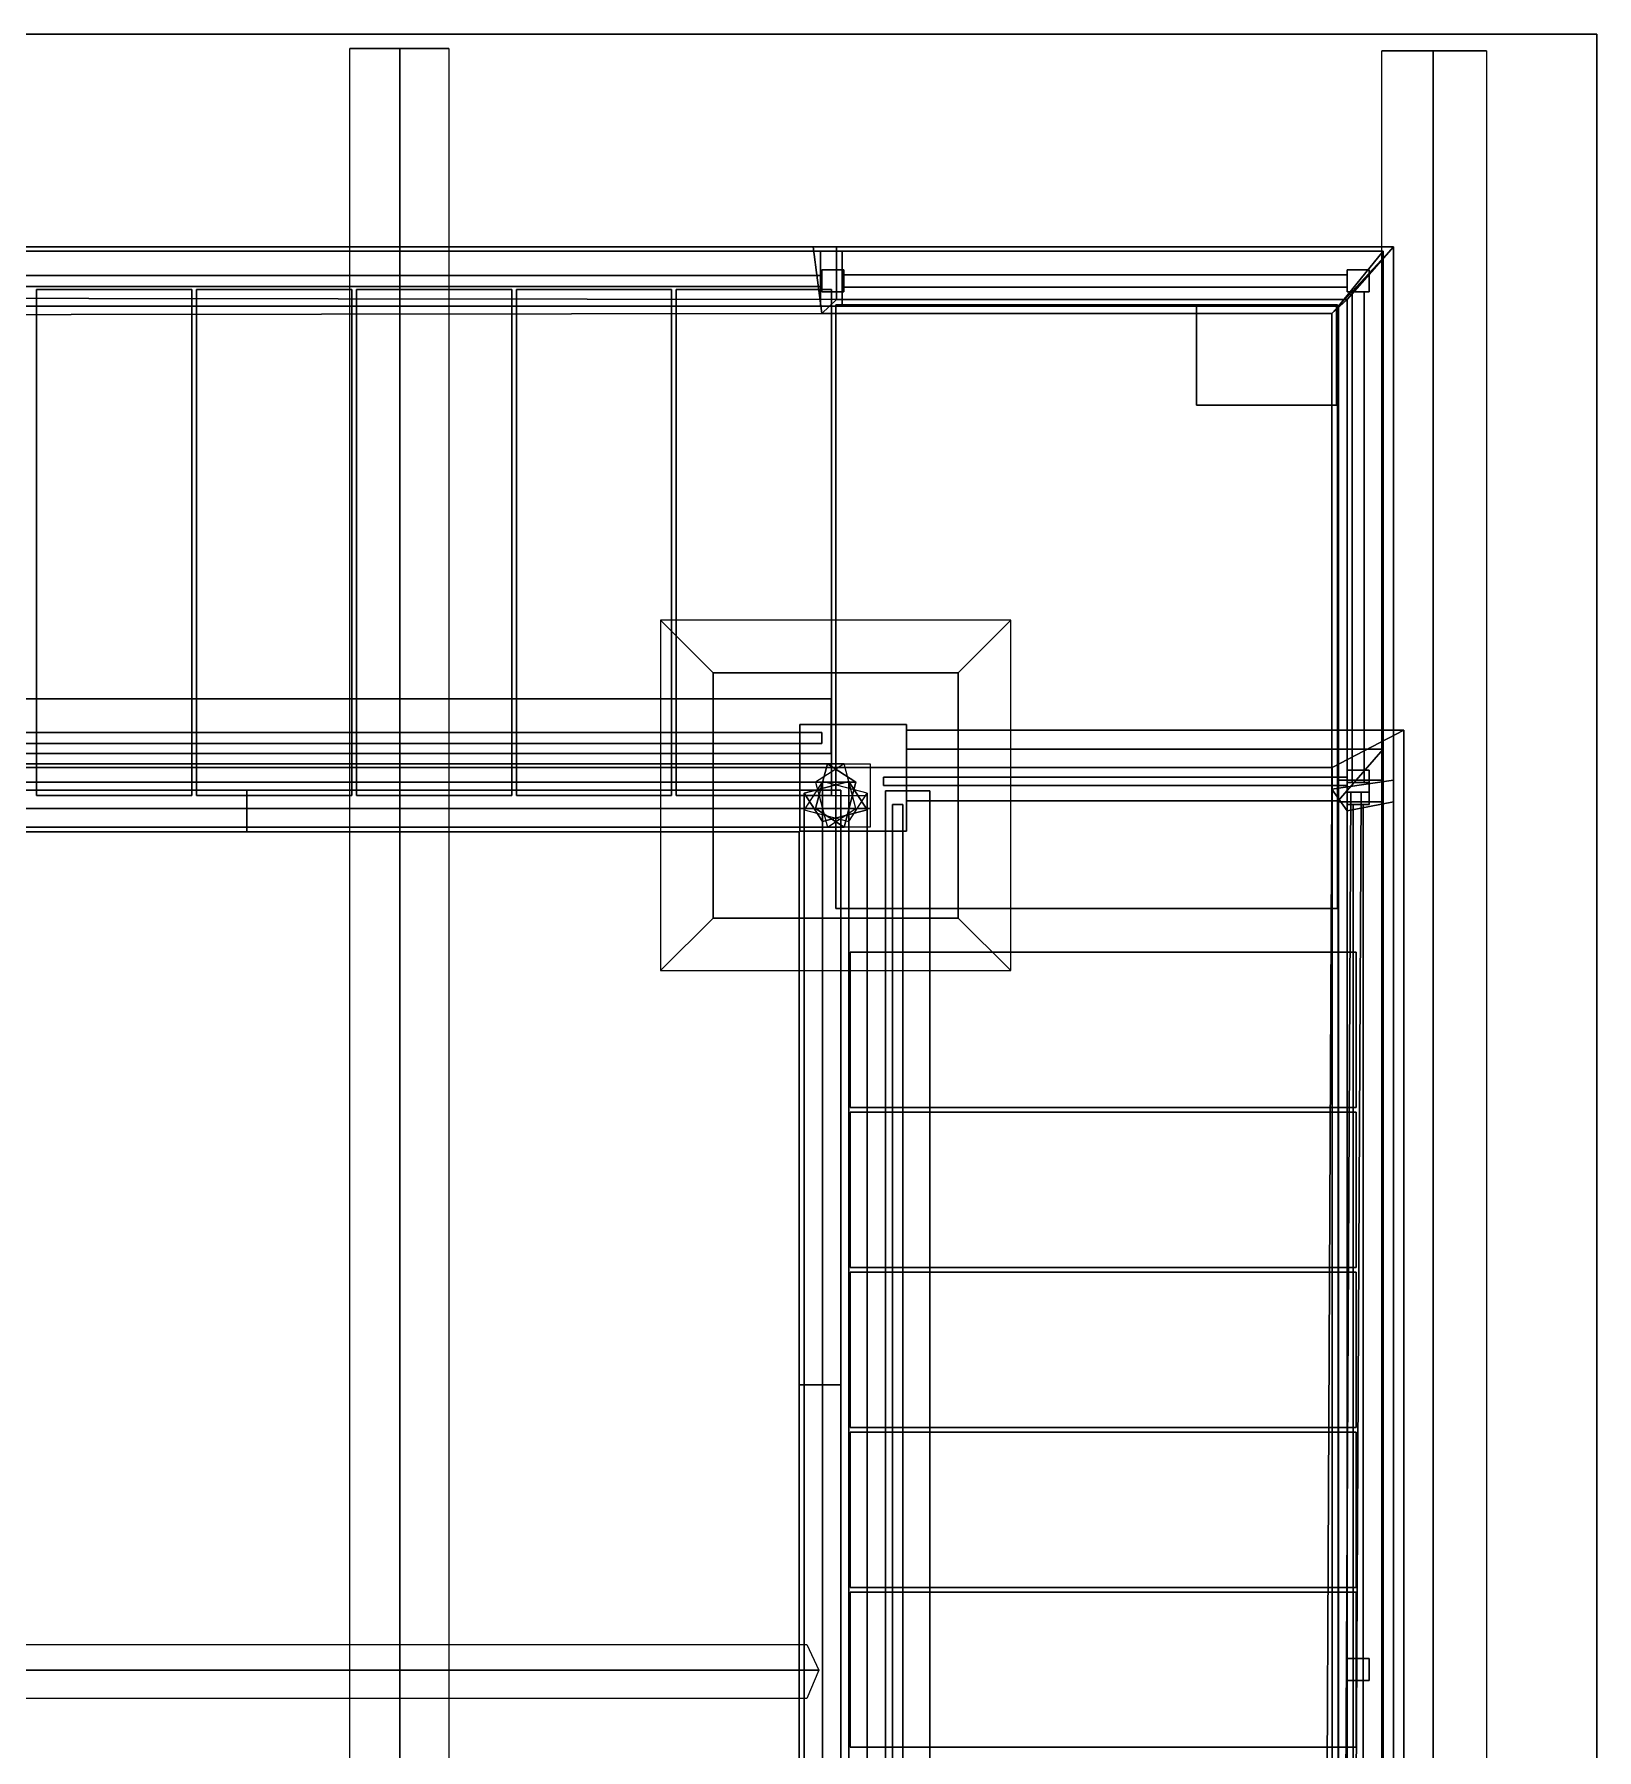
# Model space of a CAD drawing. Extents: x -2.11 to 2.11, y -2.11 to 2.11.
# Drawn here: x 0.096 to 2.111, y -0.101 to 2.111 of the extents above; entities that cross this region are included whole.
import ezdxf

# ---------------------------------------------------------------- set-up
doc = ezdxf.new("R2010")
doc.units = 0

msp = doc.modelspace()

# ---------------------------------------------------------------- linework, layer by layer
for points in [[(-2.1109, 2.1109, 8.2671), (2.1109, 2.1109, 8.2671), (2.1109, -2.111, 8.2671), (-2.1109, -2.111, 8.2671)], [(-2.1109, 2.1109, 8.2671), (-2.1109, 2.1109, 8.3197), (2.1109, 2.1109, 8.3197), (2.1109, 2.1109, 8.2671)], [(2.1109, 2.1109, 8.3197), (-2.1109, 2.1109, 8.3197), (-2.1109, -2.111, 8.3197), (2.1109, -2.111, 8.3197)], [(2.1109, 2.1109, 8.2671), (2.1109, 2.1109, 8.3197), (2.1109, -2.111, 8.3197), (2.1109, -2.111, 8.2671)], [(0.5674, 2.0926, 8.2219), (0.5027, 2.0926, 8.2701), (0.6305, 2.0926, 8.2701)], [(0.5027, -2.0827, 8.2701), (0.5027, 2.0926, 8.2701), (0.5674, 2.0926, 8.2219), (0.5674, -2.0827, 8.2219)], [(0.5674, -2.0827, 8.2219), (0.5674, 2.0926, 8.2219), (0.6305, 2.0926, 8.2701), (0.6305, -2.0827, 8.2701)], [(1.9002, 2.0894, 8.2156), (1.9002, -2.0859, 8.2156), (1.8336, -2.0859, 8.2575), (1.8336, 2.0894, 8.2575)], [(1.8336, 2.0894, 8.2575), (1.969, 2.0894, 8.2575), (1.9002, 2.0894, 8.2156)], [(1.969, 2.0894, 8.2575), (1.969, -2.0859, 8.2575), (1.9002, -2.0859, 8.2156), (1.9002, 2.0894, 8.2156)], [(1.1003, 1.8369, 5.1069), (-1.1588, 1.8369, 6.4155), (-1.1312, 1.8369, 6.4598), (1.1305, 1.8369, 5.1504)], [(1.1116, 1.751, 5.1237), (-1.1475, 1.7479, 6.4332), (-1.1588, 1.8369, 6.4155), (1.1003, 1.8369, 5.1069)], [(1.1305, 1.8369, 5.1504), (-1.1312, 1.8369, 6.4598), (-1.1199, 1.772, 6.4758), (1.1305, 1.7691, 5.1672)], [(1.8487, 1.8369, 5.1049), (1.1003, 1.8369, 5.1069), (1.1305, 1.8369, 5.1504), (1.8487, 1.8369, 5.1504)], [(1.7695, 1.751, 5.1237), (1.1116, 1.751, 5.1237), (1.1003, 1.8369, 5.1069), (1.8487, 1.8369, 5.1049)], [(1.8487, 1.8369, 5.1504), (1.1305, 1.8369, 5.1504), (1.1305, 1.7691, 5.1672), (1.7891, 1.7691, 5.1713)], [(1.7695, 1.1377, 5.1246), (1.7695, 1.751, 5.1237), (1.8487, 1.8369, 5.1049), (1.8487, 1.1493, 5.1049)], [(1.8487, 1.1214, 5.1504), (1.8487, 1.8369, 5.1504), (1.7891, 1.7691, 5.1713), (1.7891, 1.1098, 5.1671)], [(1.8487, 1.1493, 5.1049), (1.8487, 1.8369, 5.1049), (1.8487, 1.8369, 5.1504), (1.8487, 1.1214, 5.1504)], [(1.11, 1.8312, 5.6766), (-1.1588, 1.8312, 6.9723), (-1.1312, 1.8312, 7.0367), (1.1377, 1.8312, 5.728)], [(1.11, 1.7604, 5.6766), (-1.1588, 1.7604, 6.9723), (-1.1588, 1.8312, 6.9723), (1.11, 1.8312, 5.6766)], [(1.1377, 1.8312, 5.728), (-1.1312, 1.8312, 7.0367), (-1.1312, 1.7604, 7.0367), (1.1377, 1.7604, 5.728)], [(1.8354, 1.8312, 5.6766), (1.11, 1.8312, 5.6766), (1.1377, 1.8312, 5.728), (1.8354, 1.8312, 5.728)], [(1.7781, 1.7604, 5.6766), (1.11, 1.7604, 5.6766), (1.11, 1.8312, 5.6766), (1.8354, 1.8312, 5.6766)], [(1.8354, 1.8312, 5.728), (1.1377, 1.8312, 5.728), (1.1377, 1.7604, 5.728), (1.7781, 1.7604, 5.728)], [(1.8354, 1.1214, 5.728), (1.8354, 1.8312, 5.728), (1.7781, 1.7604, 5.728), (1.7781, 1.1214, 5.728)], [(1.7781, 1.1493, 5.6766), (1.7781, 1.7604, 5.6766), (1.8354, 1.8312, 5.6766), (1.8354, 1.1493, 5.6766)], [(1.8354, 1.1493, 5.6766), (1.8354, 1.8312, 5.6766), (1.8354, 1.8312, 5.728), (1.8354, 1.1214, 5.728)], [(-1.1192, 1.7999, 6.8836), (1.1114, 1.7999, 5.5689), (1.1114, 1.7999, 5.4279), (-1.1192, 1.7999, 6.7406)], [(-1.1192, 1.7999, 6.7406), (1.1114, 1.7999, 5.4279), (1.1114, 1.7858, 5.4279), (-1.1192, 1.7858, 6.7406)], [(1.1114, 1.7999, 5.5689), (-1.1192, 1.7999, 6.8836), (-1.1192, 1.7858, 6.8836), (1.1114, 1.7858, 5.5689)], [(-1.1192, 1.7999, 6.6967), (1.1114, 1.7999, 5.3819), (1.1114, 1.7999, 5.2409), (-1.1192, 1.7999, 6.5537)], [(-1.1192, 1.7999, 6.5537), (1.1114, 1.7999, 5.2409), (1.1114, 1.7858, 5.2409), (-1.1192, 1.7858, 6.5537)], [(1.1114, 1.7999, 5.3819), (-1.1192, 1.7999, 6.6967), (-1.1192, 1.7858, 6.6967), (1.1114, 1.7858, 5.3819)], [(1.1114, 1.7787, 5.1656), (1.1114, 1.7787, 5.7017), (1.1114, 1.8071, 5.7017), (1.1114, 1.8071, 5.1656)], [(1.1398, 1.8071, 5.7017), (1.1398, 1.8071, 5.1528), (1.1114, 1.8071, 5.1656), (1.1114, 1.8071, 5.7017)], [(1.1398, 1.8071, 5.1528), (1.1398, 1.8071, 5.7017), (1.1398, 1.7787, 5.7017), (1.1398, 1.7787, 5.1595)], [(1.1398, 1.785, 5.4026), (1.7891, 1.785, 5.4026), (1.7891, 1.8007, 5.4026), (1.1398, 1.8007, 5.4026)], [(1.1398, 1.8007, 5.4026), (1.7891, 1.8007, 5.4026), (1.7891, 1.8007, 5.2614), (1.1398, 1.8007, 5.2614)], [(1.7891, 1.785, 5.2614), (1.1398, 1.785, 5.2614), (1.1398, 1.8007, 5.2614), (1.7891, 1.8007, 5.2614)], [(1.7891, 1.785, 5.4389), (1.1398, 1.785, 5.4389), (1.1398, 1.8007, 5.4389), (1.7891, 1.8007, 5.4389)], [(1.1398, 1.8007, 5.5801), (1.7891, 1.8007, 5.5801), (1.7891, 1.8007, 5.4389), (1.1398, 1.8007, 5.4389)], [(1.1398, 1.785, 5.5801), (1.7891, 1.785, 5.5801), (1.7891, 1.8007, 5.5801), (1.1398, 1.8007, 5.5801)], [(1.7891, 1.7787, 5.1536), (1.7891, 1.7787, 5.7017), (1.7891, 1.8071, 5.7017), (1.7891, 1.8071, 5.1536)], [(1.8175, 1.8071, 5.7017), (1.8175, 1.8071, 5.1536), (1.7891, 1.8071, 5.1536), (1.7891, 1.8071, 5.7017)], [(1.8175, 1.8071, 5.1536), (1.8175, 1.8071, 5.7017), (1.8175, 1.7787, 5.7017), (1.8175, 1.7787, 5.1536)], [(1.1305, 1.7691, 5.1672), (-1.1199, 1.772, 6.4758), (-1.1475, 1.7479, 6.4332), (1.1116, 1.751, 5.1237)], [(-1.1192, 1.7858, 6.7406), (1.1114, 1.7858, 5.4279), (1.1114, 1.7858, 5.5689), (-1.1192, 1.7858, 6.8836)], [(-1.1192, 1.7858, 6.5537), (1.1114, 1.7858, 5.2409), (1.1114, 1.7858, 5.3819), (-1.1192, 1.7858, 6.6967)], [(0.0989, 1.1295, 5.6577), (0.0989, 1.782, 5.6577), (0.2991, 1.782, 5.6577), (0.2991, 1.1295, 5.6577)], [(0.0989, 1.1295, 5.6577), (0.0989, 1.1295, 5.7072), (0.0989, 1.782, 5.7072), (0.0989, 1.782, 5.6577)], [(0.0989, 1.782, 5.7072), (0.0989, 1.1295, 5.7072), (0.2991, 1.1295, 5.7072), (0.2991, 1.782, 5.7072)], [(0.0989, 1.782, 5.6577), (0.0989, 1.782, 5.7072), (0.2991, 1.782, 5.7072), (0.2991, 1.782, 5.6577)], [(0.2991, 1.782, 5.6577), (0.2991, 1.782, 5.7072), (0.2991, 1.1295, 5.7072), (0.2991, 1.1295, 5.6577)], [(0.3051, 1.1295, 5.534), (0.3051, 1.782, 5.534), (0.5054, 1.782, 5.534), (0.5054, 1.1295, 5.534)], [(0.3051, 1.1295, 5.534), (0.3051, 1.1295, 5.5835), (0.3051, 1.782, 5.5835), (0.3051, 1.782, 5.534)], [(0.3051, 1.782, 5.5835), (0.3051, 1.1295, 5.5835), (0.5054, 1.1295, 5.5835), (0.5054, 1.782, 5.5835)], [(0.3051, 1.782, 5.534), (0.3051, 1.782, 5.5835), (0.5054, 1.782, 5.5835), (0.5054, 1.782, 5.534)], [(0.5054, 1.782, 5.534), (0.5054, 1.782, 5.5835), (0.5054, 1.1295, 5.5835), (0.5054, 1.1295, 5.534)], [(0.5114, 1.1295, 5.4103), (0.5114, 1.782, 5.4103), (0.7116, 1.782, 5.4103), (0.7116, 1.1295, 5.4103)], [(0.5114, 1.1295, 5.4103), (0.5114, 1.1295, 5.4598), (0.5114, 1.782, 5.4598), (0.5114, 1.782, 5.4103)], [(0.5114, 1.782, 5.4598), (0.5114, 1.1295, 5.4598), (0.7116, 1.1295, 5.4598), (0.7116, 1.782, 5.4598)], [(0.5114, 1.782, 5.4103), (0.5114, 1.782, 5.4598), (0.7116, 1.782, 5.4598), (0.7116, 1.782, 5.4103)], [(0.7116, 1.782, 5.4103), (0.7116, 1.782, 5.4598), (0.7116, 1.1295, 5.4598), (0.7116, 1.1295, 5.4103)], [(0.7176, 1.1295, 5.2866), (0.7176, 1.782, 5.2866), (0.9178, 1.782, 5.2866), (0.9178, 1.1295, 5.2866)], [(0.7176, 1.1295, 5.2866), (0.7176, 1.1295, 5.3361), (0.7176, 1.782, 5.3361), (0.7176, 1.782, 5.2866)], [(0.7176, 1.782, 5.3361), (0.7176, 1.1295, 5.3361), (0.9178, 1.1295, 5.3361), (0.9178, 1.782, 5.3361)], [(0.7176, 1.782, 5.2866), (0.7176, 1.782, 5.3361), (0.9178, 1.782, 5.3361), (0.9178, 1.782, 5.2866)], [(0.9178, 1.782, 5.2866), (0.9178, 1.782, 5.3361), (0.9178, 1.1295, 5.3361), (0.9178, 1.1295, 5.2866)], [(0.9239, 1.1295, 5.1629), (0.9239, 1.782, 5.1629), (1.1241, 1.782, 5.1629), (1.1241, 1.1295, 5.1629)], [(0.9239, 1.1295, 5.1629), (0.9239, 1.1295, 5.2124), (0.9239, 1.782, 5.2124), (0.9239, 1.782, 5.1629)], [(0.9239, 1.782, 5.2124), (0.9239, 1.1295, 5.2124), (1.1241, 1.1295, 5.2124), (1.1241, 1.782, 5.2124)], [(0.9239, 1.782, 5.1629), (0.9239, 1.782, 5.2124), (1.1241, 1.782, 5.2124), (1.1241, 1.782, 5.1629)], [(1.1398, 1.7787, 5.1595), (1.1398, 1.7787, 5.7017), (1.1114, 1.7787, 5.7017), (1.1114, 1.7787, 5.1656)], [(1.1241, 1.782, 5.1629), (1.1241, 1.782, 5.2124), (1.1241, 1.1295, 5.2124), (1.1241, 1.1295, 5.1629)], [(1.1398, 1.785, 5.2614), (1.7891, 1.785, 5.2614), (1.7891, 1.785, 5.4026), (1.1398, 1.785, 5.4026)], [(1.1398, 1.785, 5.4389), (1.7891, 1.785, 5.4389), (1.7891, 1.785, 5.5801), (1.1398, 1.785, 5.5801)], [(1.8175, 1.7787, 5.1536), (1.8175, 1.7787, 5.7017), (1.7891, 1.7787, 5.7017), (1.7891, 1.7787, 5.1536)], [(1.7954, 1.7787, 5.2614), (1.7954, 1.1461, 5.2614), (1.7954, 1.1461, 5.4026), (1.7954, 1.7787, 5.4026)], [(1.7954, 1.7787, 5.4026), (1.7954, 1.1461, 5.4026), (1.8112, 1.1461, 5.4026), (1.8112, 1.7787, 5.4026)], [(1.7954, 1.1461, 5.2614), (1.7954, 1.7787, 5.2614), (1.8112, 1.7787, 5.2614), (1.8112, 1.1461, 5.2614)], [(1.7954, 1.1461, 5.4389), (1.7954, 1.7787, 5.4389), (1.8112, 1.7787, 5.4389), (1.8112, 1.1461, 5.4389)], [(1.7954, 1.7787, 5.5801), (1.7954, 1.1461, 5.5801), (1.8112, 1.1461, 5.5801), (1.8112, 1.7787, 5.5801)], [(1.7954, 1.7787, 5.4389), (1.7954, 1.1461, 5.4389), (1.7954, 1.1461, 5.5801), (1.7954, 1.7787, 5.5801)], [(1.8112, 1.7787, 5.4026), (1.8112, 1.1461, 5.4026), (1.8112, 1.1461, 5.2614), (1.8112, 1.7787, 5.2614)], [(1.8112, 1.7787, 5.5801), (1.8112, 1.1461, 5.5801), (1.8112, 1.1461, 5.4389), (1.8112, 1.7787, 5.4389)], [(1.1377, 1.7604, 5.728), (-1.1312, 1.7604, 7.0367), (-1.1588, 1.7604, 6.9723), (1.11, 1.7604, 5.6766)], [(1.7781, 1.7604, 5.728), (1.1377, 1.7604, 5.728), (1.11, 1.7604, 5.6766), (1.7781, 1.7604, 5.6766)], [(1.7891, 1.7691, 5.1713), (1.1305, 1.7691, 5.1672), (1.1116, 1.751, 5.1237), (1.7695, 1.751, 5.1237)], [(1.7765, 1.7622, 5.1187), (1.7765, 0.9837, 5.1187), (1.1295, 0.9837, 5.1187), (1.1295, 1.7622, 5.1187)], [(1.1295, 0.9837, 5.1187), (1.1295, 0.9837, 5.1637), (1.1295, 1.7622, 5.1637), (1.1295, 1.7622, 5.1187)], [(1.7765, 1.7622, 5.1637), (1.7765, 1.7622, 5.1187), (1.1295, 1.7622, 5.1187), (1.1295, 1.7622, 5.1637)], [(1.7765, 0.9837, 5.1637), (1.7765, 1.7622, 5.1637), (1.1295, 1.7622, 5.1637), (1.1295, 0.9837, 5.1637)], [(1.7753, 1.7604, 8.2671), (1.7753, 1.7604, 0.6715), (1.5948, 1.7604, 0.6715), (1.5948, 1.7604, 8.2671)], [(1.5948, 1.6326, 0.6715), (1.5948, 1.6326, 8.2671), (1.5948, 1.7604, 8.2671), (1.5948, 1.7604, 0.6715)], [(1.7891, 1.1098, 5.1671), (1.7891, 1.7691, 5.1713), (1.7695, 1.751, 5.1237), (1.7695, 1.1377, 5.1246)], [(1.7753, 1.7604, 0.6715), (1.7753, 1.7604, 8.2671), (1.7753, 1.6326, 8.2671), (1.7753, 1.6326, 0.6715)], [(1.7765, 1.7622, 5.1187), (1.7765, 1.7622, 5.1637), (1.7765, 0.9837, 5.1637), (1.7765, 0.9837, 5.1187)], [(1.7781, 1.1214, 5.728), (1.7781, 1.7604, 5.728), (1.7781, 1.7604, 5.6766), (1.7781, 1.1493, 5.6766)], [(1.7753, 1.6326, 0.6715), (1.7753, 1.6326, 8.2671), (1.5948, 1.6326, 8.2671), (1.5948, 1.6326, 0.6715)], [(0.9036, 0.9036, 0.6715), (0.9714, 0.9714, 1.0356), (0.9714, 1.2876, 1.0356), (0.9036, 1.3554, 0.6715)], [(1.2876, 1.2876, 1.0356), (1.3554, 1.3554, 0.6715), (0.9036, 1.3554, 0.6715), (0.9714, 1.2876, 1.0356)], [(1.3554, 1.3554, 0.6715), (1.2876, 1.2876, 1.0356), (1.2876, 0.9714, 1.0356), (1.3554, 0.9036, 0.6715)], [(1.2876, 1.2876, 1.0356), (0.9714, 1.2876, 1.0356), (0.9714, 0.9714, 1.0356), (1.2876, 0.9714, 1.0356)], [(1.1238, 1.1834, 5.6766), (-1.145, 1.1834, 6.9723), (-1.145, 1.2542, 6.9723), (1.1238, 1.2542, 5.6766)], [(1.1238, 1.2542, 5.6766), (-1.145, 1.2542, 6.9723), (-1.145, 1.2542, 7.0367), (1.1238, 1.2542, 5.728)], [(1.1238, 1.2542, 5.728), (-1.145, 1.2542, 7.0367), (-1.145, 1.1834, 7.0367), (1.1238, 1.1834, 5.728)], [(1.1238, 1.1834, 5.728), (1.1238, 1.1834, 5.6766), (1.1238, 1.2542, 5.6766), (1.1238, 1.2542, 5.728)], [(1.0834, 1.2208, 1.0356), (1.0834, 1.2208, 8.2634), (1.2208, 1.2208, 8.2634), (1.2208, 1.2208, 1.0356)], [(1.0834, 1.0834, 1.0356), (1.0834, 1.0834, 8.2634), (1.0834, 1.2208, 8.2634), (1.0834, 1.2208, 1.0356)], [(1.2208, 1.2208, 1.0356), (1.2208, 1.2208, 8.2634), (1.2208, 1.0834, 8.2634), (1.2208, 1.0834, 1.0356)], [(1.1114, 1.2105, 5.3819), (-1.1192, 1.2105, 6.6967), (-1.1192, 1.1963, 6.6967), (1.1114, 1.1963, 5.3819)], [(-1.1192, 1.2105, 6.5537), (1.1114, 1.2105, 5.2409), (1.1114, 1.1963, 5.2409), (-1.1192, 1.1963, 6.5537)], [(-1.1192, 1.2105, 6.6967), (1.1114, 1.2105, 5.3819), (1.1114, 1.2105, 5.2409), (-1.1192, 1.2105, 6.5537)], [(1.1114, 1.2105, 5.5689), (-1.1192, 1.2105, 6.8836), (-1.1192, 1.1963, 6.8836), (1.1114, 1.1963, 5.5689)], [(-1.1192, 1.2105, 6.7406), (1.1114, 1.2105, 5.4279), (1.1114, 1.1963, 5.4279), (-1.1192, 1.1963, 6.7406)], [(-1.1192, 1.2105, 6.8836), (1.1114, 1.2105, 5.5689), (1.1114, 1.2105, 5.4279), (-1.1192, 1.2105, 6.7406)], [(-1.1192, 1.1963, 6.5537), (1.1114, 1.1963, 5.2409), (1.1114, 1.1963, 5.3819), (-1.1192, 1.1963, 6.6967)], [(-1.1192, 1.1963, 6.7406), (1.1114, 1.1963, 5.4279), (1.1114, 1.1963, 5.5689), (-1.1192, 1.1963, 6.8836)], [(1.8622, 1.2136, 6.4598), (1.2208, 1.2136, 6.4598), (1.2208, 1.1656, 6.4799), (1.7698, 1.1656, 6.4809)], [(1.8622, 1.2136, 6.4115), (1.2208, 1.2136, 6.4115), (1.2208, 1.2136, 6.4598), (1.8622, 1.2136, 6.4598)], [(1.2208, 1.2136, 6.4115), (1.8622, 1.2136, 6.4115), (1.7698, 1.1656, 6.4449), (1.2208, 1.1656, 6.4449)], [(1.8622, -1.8728, 6.4598), (1.8622, 1.2136, 6.4598), (1.7698, 1.1656, 6.4809), (1.7698, -1.7735, 6.4799)], [(1.8622, 1.2136, 6.4115), (1.8622, -1.8728, 6.4115), (1.7698, -1.7735, 6.4449), (1.7698, 1.1656, 6.4449)], [(1.8622, -1.8728, 6.4115), (1.8622, 1.2136, 6.4115), (1.8622, 1.2136, 6.4598), (1.8622, -1.8728, 6.4598)], [(1.1238, 1.1834, 5.728), (-1.145, 1.1834, 7.0367), (-1.145, 1.1834, 6.9723), (1.1238, 1.1834, 5.6766)], [(1.8354, 1.1892, 7.0367), (1.2208, 1.1892, 7.0367), (1.2208, 1.1223, 7.0367), (1.7775, 1.1223, 7.0367)], [(1.8354, 1.1892, 6.9723), (1.2208, 1.1892, 6.9723), (1.2208, 1.1892, 7.0367), (1.8354, 1.1892, 7.0367)], [(1.7775, 1.1223, 6.9723), (1.2208, 1.1223, 6.9723), (1.2208, 1.1892, 6.9723), (1.8354, 1.1892, 6.9723)], [(1.8354, -1.8234, 7.0367), (1.8354, 1.1892, 7.0367), (1.7775, 1.1223, 7.0367), (1.7775, -1.7585, 7.0367)], [(1.7775, -1.7585, 6.9723), (1.7775, 1.1223, 6.9723), (1.8354, 1.1892, 6.9723), (1.8354, -1.8234, 6.9723)], [(1.8354, -1.8234, 6.9723), (1.8354, 1.1892, 6.9723), (1.8354, 1.1892, 7.0367), (1.8354, -1.8234, 7.0367)], [(1.7698, 1.1656, 6.4449), (1.7698, -1.7735, 6.4449), (-1.8171, -1.7767, 6.4449), (-1.1615, 1.1656, 6.4449)], [(1.7698, -1.7735, 6.5051), (1.7698, 1.1656, 6.5051), (-1.1615, 1.1656, 6.5051), (-1.8171, -1.7767, 6.5051)], [(1.1188, 1.1702, 5.161), (-1.1632, 1.1702, 3.8387), (-1.1784, 1.1126, 3.8566), (1.1036, 1.1126, 5.179)], [(1.1188, 1.1702, 5.1357), (1.1036, 1.1126, 5.1178), (-1.1784, 1.1126, 6.4401), (-1.1632, 1.1702, 6.458)], [(1.1188, 1.1702, 2.5438), (-1.1632, 1.1702, 1.2215), (-1.1784, 1.1126, 1.2394), (1.1036, 1.1126, 2.5617)], [(1.1402, 1.1702, 2.5438), (1.1036, 1.1464, 2.5005), (-1.1784, 1.1464, 3.8229), (-1.1418, 1.1702, 3.8661)], [(1.1554, 1.1464, 5.1178), (-1.1266, 1.1464, 3.7954), (-1.1632, 1.1702, 3.8387), (1.1188, 1.1702, 5.161)], [(1.1554, 1.1464, 5.179), (1.1188, 1.1702, 5.1357), (-1.1632, 1.1702, 6.458), (-1.1266, 1.1464, 6.5013)], [(1.1554, 1.1464, 2.5005), (-1.1266, 1.1464, 1.1782), (-1.1632, 1.1702, 1.2215), (1.1188, 1.1702, 2.5438)], [(1.7698, 1.1656, 6.5051), (1.7698, 1.1656, 6.4449), (-1.1615, 1.1656, 6.4449), (-1.1615, 1.1656, 6.5051)], [(1.1554, 1.1126, 2.5617), (1.1402, 1.1702, 2.5438), (-1.1418, 1.1702, 3.8661), (-1.1266, 1.1126, 3.8841)], [(-1.1295, 1.1702, 6.4449), (1.1737, 1.1702, 6.4449), (1.1737, 1.1126, 6.4155), (-1.1295, 1.1126, 6.4155)], [(-1.0834, 1.1702, 5.1344), (1.0834, 1.1702, 5.1344), (1.0834, 1.1126, 5.1146), (-1.0834, 1.1126, 5.1146)], [(-1.0834, 1.1464, 5.1821), (1.0834, 1.1464, 5.1821), (1.0834, 1.1702, 5.1344), (-1.0834, 1.1702, 5.1344)], [(-1.0834, 1.1702, 3.8537), (1.0834, 1.1702, 3.8537), (1.0834, 1.1464, 3.806), (-1.0834, 1.1464, 3.806)], [(-1.0834, 1.1126, 3.8735), (1.0834, 1.1126, 3.8735), (1.0834, 1.1702, 3.8537), (-1.0834, 1.1702, 3.8537)], [(-1.0834, 1.1702, 2.5451), (1.0834, 1.1702, 2.5451), (1.0834, 1.1464, 2.4974), (-1.0834, 1.1464, 2.4974)], [(-1.0834, 1.1126, 2.5649), (1.0834, 1.1126, 2.5649), (1.0834, 1.1702, 2.5451), (-1.0834, 1.1702, 2.5451)], [(-1.0834, 1.1702, 1.2086), (1.0834, 1.1702, 1.2086), (1.0834, 1.1126, 1.1888), (-1.0834, 1.1126, 1.1888)], [(-1.0834, 1.1464, 1.2562), (1.0834, 1.1464, 1.2562), (1.0834, 1.1702, 1.2086), (-1.0834, 1.1702, 1.2086)], [(1.1909, 1.1531, 6.7113), (1.7891, 1.1531, 6.7113), (1.7891, 1.1531, 6.57), (1.1909, 1.1531, 6.57)], [(1.7891, 1.1423, 6.57), (1.1909, 1.1423, 6.57), (1.1909, 1.1531, 6.57), (1.7891, 1.1531, 6.57)], [(1.7891, 1.1531, 6.7113), (1.1909, 1.1531, 6.7113), (1.1909, 1.1423, 6.7113), (1.7891, 1.1423, 6.7113)], [(1.7891, 1.1531, 6.8887), (1.1909, 1.1531, 6.8887), (1.1909, 1.1423, 6.8887), (1.7891, 1.1423, 6.8887)], [(1.7891, 1.1423, 6.7475), (1.1909, 1.1423, 6.7475), (1.1909, 1.1531, 6.7475), (1.7891, 1.1531, 6.7475)], [(1.1909, 1.1531, 6.8887), (1.7891, 1.1531, 6.8887), (1.7891, 1.1531, 6.7475), (1.1909, 1.1531, 6.7475)], [(1.7698, 1.1656, 6.4449), (1.7698, 1.1656, 6.5051), (1.7698, -1.7735, 6.5051), (1.7698, -1.7735, 6.4449)], [(1.7891, 1.1335, 6.474), (1.7891, 1.1335, 6.9864), (1.7891, 1.1619, 6.9864), (1.7891, 1.1619, 6.474)], [(1.8175, 1.1619, 6.9864), (1.8175, 1.1619, 6.465), (1.7891, 1.1619, 6.474), (1.7891, 1.1619, 6.9864)], [(1.8175, 1.1619, 6.465), (1.8175, 1.1619, 6.9864), (1.8175, 1.1335, 6.9864), (1.8175, 1.1335, 6.465)], [(1.1036, 1.1464, 2.5005), (1.1188, 1.0887, 2.5185), (-1.1632, 1.0887, 3.8408), (-1.1784, 1.1464, 3.8229)], [(1.1402, 1.0887, 5.1357), (-1.1418, 1.0887, 3.8134), (-1.1266, 1.1464, 3.7954), (1.1554, 1.1464, 5.1178)], [(1.1402, 1.0887, 5.161), (1.1554, 1.1464, 5.179), (-1.1266, 1.1464, 6.5013), (-1.1418, 1.0887, 6.4834)], [(1.1402, 1.0887, 2.5185), (-1.1418, 1.0887, 1.1961), (-1.1266, 1.1464, 1.1782), (1.1554, 1.1464, 2.5005)], [(1.1361, 1.1362, 8.2964), (0.3698, 1.1362, 7.7148), (-0.3698, 1.1362, 7.7148), (-1.1361, 1.1362, 8.2964)], [(0.3698, 1.1362, 7.1488), (1.1361, 1.1362, 6.5051), (-1.1361, 1.1362, 6.5051), (-0.3698, 1.1362, 7.1488)], [(-1.0834, 1.0887, 5.1623), (1.0834, 1.0887, 5.1623), (1.0834, 1.1464, 5.1821), (-1.0834, 1.1464, 5.1821)], [(-1.0834, 1.1464, 3.806), (1.0834, 1.1464, 3.806), (1.0834, 1.0887, 3.8258), (-1.0834, 1.0887, 3.8258)], [(-1.0834, 1.1464, 2.4974), (1.0834, 1.1464, 2.4974), (1.0834, 1.0887, 2.5172), (-1.0834, 1.0887, 2.5172)], [(-1.0834, 1.0887, 1.2365), (1.0834, 1.0887, 1.2365), (1.0834, 1.1464, 1.2562), (-1.0834, 1.1464, 1.2562)], [(-0.3698, 1.1362, 7.1488), (-0.3698, 1.0825, 7.1488), (0.3698, 1.0825, 7.1488), (0.3698, 1.1362, 7.1488)], [(-0.3698, 1.1362, 7.7148), (0.3698, 1.1362, 7.7148), (0.3698, 1.0825, 7.7148), (-0.3698, 1.0825, 7.7148)], [(0.2991, 1.1295, 5.6577), (0.2991, 1.1295, 5.7072), (0.0989, 1.1295, 5.7072), (0.0989, 1.1295, 5.6577)], [(0.5054, 1.1295, 5.534), (0.5054, 1.1295, 5.5835), (0.3051, 1.1295, 5.5835), (0.3051, 1.1295, 5.534)], [(1.1361, 1.1362, 8.2964), (1.1361, 1.1362, 6.5051), (0.3698, 1.1362, 7.1488), (0.3698, 1.1362, 7.7148)], [(0.3698, 1.1362, 7.7148), (0.3698, 1.1362, 7.1488), (0.3698, 1.0825, 7.1488), (0.3698, 1.0825, 7.7148)], [(0.7116, 1.1295, 5.4103), (0.7116, 1.1295, 5.4598), (0.5114, 1.1295, 5.4598), (0.5114, 1.1295, 5.4103)], [(0.9178, 1.1295, 5.2866), (0.9178, 1.1295, 5.3361), (0.7176, 1.1295, 5.3361), (0.7176, 1.1295, 5.2866)], [(1.1241, 1.1295, 5.1629), (1.1241, 1.1295, 5.2124), (0.9239, 1.1295, 5.2124), (0.9239, 1.1295, 5.1629)], [(1.0887, 1.1109, 2.5185), (1.0887, -1.171, 3.8408), (1.1126, -1.1344, 3.8841), (1.1126, 1.1476, 2.5617)], [(1.0887, 1.1324, 2.5185), (1.1464, 1.1476, 2.5005), (1.1464, -1.1344, 1.1782), (1.0887, -1.1496, 1.1961)], [(1.0887, 1.1324, 5.161), (1.0887, -1.1496, 6.4834), (1.1464, -1.1344, 6.5013), (1.1464, 1.1476, 5.179)], [(1.0887, 1.1324, 5.1357), (1.1464, 1.1476, 5.1178), (1.1464, -1.1344, 3.7954), (1.0887, -1.1496, 3.8134)], [(1.1126, 1.0958, 2.5617), (1.0887, 1.1324, 2.5185), (1.0887, -1.1496, 1.1961), (1.1126, -1.1862, 1.2394)], [(1.1126, 1.0958, 5.1178), (1.1126, -1.1862, 6.4401), (1.0887, -1.1496, 6.4834), (1.0887, 1.1324, 5.161)], [(1.1126, 1.0958, 5.179), (1.0887, 1.1324, 5.1357), (1.0887, -1.1496, 3.8134), (1.1126, -1.1862, 3.8566)], [(1.1126, 1.1295, 6.4155), (1.1126, -1.1737, 6.4155), (1.0887, -1.1737, 6.4449), (1.0887, 1.1295, 6.4449)], [(1.1126, 1.1476, 2.5617), (1.1126, -1.1344, 3.8841), (1.1702, -1.1496, 3.8661), (1.1702, 1.1324, 2.5438)], [(1.1702, 1.1295, 6.4449), (1.1702, -1.1737, 6.4449), (1.1126, -1.1737, 6.4155), (1.1126, 1.1295, 6.4155)], [(1.1361, -1.1363, 8.2964), (1.1361, -0.3699, 7.7148), (1.1361, 0.3697, 7.7148), (1.1361, 1.1362, 8.2964)], [(1.1361, 0.3697, 7.7148), (1.1361, 0.3697, 7.1488), (1.1361, 1.1362, 6.5051), (1.1361, 1.1362, 8.2964)], [(1.1361, -0.3699, 7.1488), (1.1361, -1.1363, 6.5051), (1.1361, 1.1362, 6.5051), (1.1361, 0.3697, 7.1488)], [(1.1464, 1.1476, 2.5005), (1.1702, 1.1109, 2.5438), (1.1702, -1.171, 1.2215), (1.1464, -1.1344, 1.1782)], [(1.1464, 1.1476, 5.179), (1.1464, -1.1344, 6.5013), (1.1702, -1.171, 6.458), (1.1702, 1.1109, 5.1357)], [(1.1464, 1.1476, 5.1178), (1.1702, 1.1109, 5.161), (1.1702, -1.171, 3.8387), (1.1464, -1.1344, 3.7954)], [(1.1702, 1.1324, 2.5438), (1.1702, -1.1496, 3.8661), (1.1464, -1.1862, 3.8229), (1.1464, 1.0958, 2.5005)], [(1.7891, 1.1423, 6.7113), (1.1909, 1.1423, 6.7113), (1.1909, 1.1423, 6.57), (1.7891, 1.1423, 6.57)], [(1.7891, 1.1423, 6.8887), (1.1909, 1.1423, 6.8887), (1.1909, 1.1423, 6.7475), (1.7891, 1.1423, 6.7475)], [(1.1935, -1.1238, 4.3653), (1.1935, 1.1353, 5.6766), (1.2508, 1.1353, 5.6766), (1.2508, -1.1238, 4.3653)], [(1.2508, -1.1238, 4.4193), (1.2508, 1.1353, 5.728), (1.1935, 1.1353, 5.728), (1.1935, -1.1238, 4.4193)], [(1.1935, -1.1238, 4.4193), (1.1935, 1.1353, 5.728), (1.1935, 1.1353, 5.6766), (1.1935, -1.1238, 4.3653)], [(1.1935, 1.1353, 5.728), (1.2508, 1.1353, 5.728), (1.2508, 1.1353, 5.6766), (1.1935, 1.1353, 5.6766)], [(1.2508, -1.1238, 4.3653), (1.2508, 1.1353, 5.6766), (1.2508, 1.1353, 5.728), (1.2508, -1.1238, 4.4193)], [(1.7587, -1.1214, 3.816), (1.7695, 1.1377, 5.1246), (1.8487, 1.1493, 5.1049), (1.8487, -1.1098, 3.7984)], [(1.7891, -1.1494, 3.8588), (1.7891, 1.1098, 5.1671), (1.7695, 1.1377, 5.1246), (1.7587, -1.1214, 3.816)], [(1.7781, -1.1378, 4.4193), (1.7781, 1.1214, 5.728), (1.7781, 1.1493, 5.6766), (1.7781, -1.1098, 4.3653)], [(1.7781, -1.1098, 4.3653), (1.7781, 1.1493, 5.6766), (1.8354, 1.1493, 5.6766), (1.8354, -1.1098, 4.3653)], [(1.7924, -1.7748, 6.7095), (1.807, 1.1335, 6.7095), (1.7939, 1.1335, 6.7095), (1.7793, -1.7748, 6.7095)], [(1.7939, 1.1335, 6.5706), (1.7793, -1.7748, 6.5706), (1.7793, -1.7748, 6.7095), (1.7939, 1.1335, 6.7095)], [(1.807, 1.1335, 6.5706), (1.7924, -1.7748, 6.5706), (1.7793, -1.7748, 6.5706), (1.7939, 1.1335, 6.5706)], [(1.7924, -1.7748, 6.8845), (1.807, 1.1335, 6.8845), (1.7939, 1.1335, 6.8845), (1.7793, -1.7748, 6.8845)], [(1.7939, 1.1335, 6.7456), (1.7793, -1.7748, 6.7456), (1.7793, -1.7748, 6.8845), (1.7939, 1.1335, 6.8845)], [(1.807, 1.1335, 6.7456), (1.7924, -1.7748, 6.7456), (1.7793, -1.7748, 6.7456), (1.7939, 1.1335, 6.7456)], [(1.7891, 1.1176, 5.1507), (1.7891, 1.1176, 5.7017), (1.7891, 1.1461, 5.7017), (1.7891, 1.1461, 5.1507)], [(1.8175, 1.1461, 5.7017), (1.8175, 1.1461, 5.1507), (1.7891, 1.1461, 5.1507), (1.7891, 1.1461, 5.7017)], [(1.8175, 1.1335, 6.465), (1.8175, 1.1335, 6.9864), (1.7891, 1.1335, 6.9864), (1.7891, 1.1335, 6.474)], [(1.807, 1.1335, 6.7095), (1.7924, -1.7748, 6.7095), (1.7924, -1.7748, 6.5706), (1.807, 1.1335, 6.5706)], [(1.807, 1.1335, 6.8845), (1.7924, -1.7748, 6.8845), (1.7924, -1.7748, 6.7456), (1.807, 1.1335, 6.7456)], [(1.8175, 1.1461, 5.1507), (1.8175, 1.1461, 5.7017), (1.8175, 1.1176, 5.7017), (1.8175, 1.1176, 5.1507)], [(1.8354, -1.1098, 4.3653), (1.8354, 1.1493, 5.6766), (1.8354, 1.1214, 5.728), (1.8354, -1.1378, 4.4193)], [(1.8487, -1.1098, 3.7984), (1.8487, 1.1493, 5.1049), (1.8487, 1.1214, 5.1504), (1.8487, -1.1378, 3.8409)], [(1.1036, 1.1126, 5.179), (-1.1784, 1.1126, 3.8566), (-1.1418, 1.0887, 3.8134), (1.1402, 1.0887, 5.1357)], [(1.1036, 1.1126, 5.1178), (1.1402, 1.0887, 5.161), (-1.1418, 1.0887, 6.4834), (-1.1784, 1.1126, 6.4401)], [(1.1036, 1.1126, 2.5617), (-1.1784, 1.1126, 1.2394), (-1.1418, 1.0887, 1.1961), (1.1402, 1.0887, 2.5185)], [(1.1188, 1.0887, 2.5185), (1.1554, 1.1126, 2.5617), (-1.1266, 1.1126, 3.8841), (-1.1632, 1.0887, 3.8408)], [(-1.1295, 1.1126, 6.4155), (1.1737, 1.1126, 6.4155), (1.1737, 1.0887, 6.4449), (-1.1295, 1.0887, 6.4449)], [(-1.0834, 1.1126, 5.1146), (1.0834, 1.1126, 5.1146), (1.0834, 1.0887, 5.1623), (-1.0834, 1.0887, 5.1623)], [(-1.0834, 1.0887, 3.8258), (1.0834, 1.0887, 3.8258), (1.0834, 1.1126, 3.8735), (-1.0834, 1.1126, 3.8735)], [(-1.0834, 1.0887, 2.5172), (1.0834, 1.0887, 2.5172), (1.0834, 1.1126, 2.5649), (-1.0834, 1.1126, 2.5649)], [(-1.0834, 1.1126, 1.1888), (1.0834, 1.1126, 1.1888), (1.0834, 1.0887, 1.2365), (-1.0834, 1.0887, 1.2365)], [(1.1464, 1.0958, 2.5005), (1.1464, -1.1862, 3.8229), (1.0887, -1.171, 3.8408), (1.0887, 1.1109, 2.5185)], [(1.1702, 1.1109, 2.5438), (1.1126, 1.0958, 2.5617), (1.1126, -1.1862, 1.2394), (1.1702, -1.171, 1.2215)], [(1.1702, 1.1109, 5.1357), (1.1702, -1.171, 6.458), (1.1126, -1.1862, 6.4401), (1.1126, 1.0958, 5.1178)], [(1.1702, 1.1109, 5.161), (1.1126, 1.0958, 5.179), (1.1126, -1.1862, 3.8566), (1.1702, -1.171, 3.8387)], [(1.2028, -1.1129, 4.2725), (1.216, -1.1129, 4.2725), (1.216, 1.1176, 5.5832), (1.2028, 1.1176, 5.5832)], [(1.2028, 1.1176, 5.4403), (1.216, 1.1176, 5.4403), (1.216, -1.1129, 4.1316), (1.2028, -1.1129, 4.1316)], [(1.2028, 1.1176, 5.5832), (1.2028, 1.1176, 5.4403), (1.2028, -1.1129, 4.1316), (1.2028, -1.1129, 4.2725)], [(1.2028, -1.1129, 4.086), (1.216, -1.1129, 4.086), (1.216, 1.1176, 5.3966), (1.2028, 1.1176, 5.3966)], [(1.2028, 1.1176, 5.2537), (1.216, 1.1176, 5.2537), (1.216, -1.1129, 3.945), (1.2028, -1.1129, 3.945)], [(1.2028, 1.1176, 5.3966), (1.2028, 1.1176, 5.2537), (1.2028, -1.1129, 3.945), (1.2028, -1.1129, 4.086)], [(1.216, 1.1176, 5.4403), (1.216, 1.1176, 5.5832), (1.216, -1.1129, 4.2725), (1.216, -1.1129, 4.1316)], [(1.216, 1.1176, 5.2537), (1.216, 1.1176, 5.3966), (1.216, -1.1129, 4.086), (1.216, -1.1129, 3.945)], [(1.7775, 1.1223, 7.0367), (1.2208, 1.1223, 7.0367), (1.2208, 1.1223, 6.9723), (1.7775, 1.1223, 6.9723)], [(1.7775, -1.7585, 7.0367), (1.7775, 1.1223, 7.0367), (1.7775, 1.1223, 6.9723), (1.7775, -1.7585, 6.9723)], [(1.8354, -1.1378, 4.4193), (1.8354, 1.1214, 5.728), (1.7781, 1.1214, 5.728), (1.7781, -1.1378, 4.4193)], [(1.8487, -1.1378, 3.8409), (1.8487, 1.1214, 5.1504), (1.7891, 1.1098, 5.1671), (1.7891, -1.1494, 3.8588)], [(1.8175, 1.1176, 5.1507), (1.8175, 1.1176, 5.7017), (1.7891, 1.1176, 5.7017), (1.7891, 1.1176, 5.1507)], [(1.7967, 1.1176, 5.3966), (1.7967, 1.1176, 5.2537), (1.7967, -1.1129, 3.945), (1.7967, -1.1129, 4.086)], [(1.7967, 1.1176, 5.2537), (1.8099, 1.1176, 5.2537), (1.8099, -1.1129, 3.945), (1.7967, -1.1129, 3.945)], [(1.7967, -1.1129, 4.086), (1.8099, -1.1129, 4.086), (1.8099, 1.1176, 5.3966), (1.7967, 1.1176, 5.3966)], [(1.7967, 1.1176, 5.5832), (1.7967, 1.1176, 5.4403), (1.7967, -1.1129, 4.1316), (1.7967, -1.1129, 4.2725)], [(1.7967, 1.1176, 5.4403), (1.8099, 1.1176, 5.4403), (1.8099, -1.1129, 4.1316), (1.7967, -1.1129, 4.1316)], [(1.7967, -1.1129, 4.2725), (1.8099, -1.1129, 4.2725), (1.8099, 1.1176, 5.5832), (1.7967, 1.1176, 5.5832)], [(1.8099, 1.1176, 5.2537), (1.8099, 1.1176, 5.3966), (1.8099, -1.1129, 4.086), (1.8099, -1.1129, 3.945)], [(1.8099, 1.1176, 5.4403), (1.8099, 1.1176, 5.5832), (1.8099, -1.1129, 4.2725), (1.8099, -1.1129, 4.1316)], [(0.3698, 1.0825, 7.7148), (1.0825, 1.0825, 8.0827), (-1.0825, 1.0825, 8.0827), (-0.3698, 1.0825, 7.7148)], [(1.0825, 1.0825, 6.5051), (0.3698, 1.0825, 7.1488), (-0.3698, 1.0825, 7.1488), (-1.0825, 1.0825, 6.5051)], [(-1.0825, -1.0826, 8.0827), (-1.0825, 1.0825, 8.0827), (1.0825, 1.0825, 8.0827), (1.0825, -1.0826, 8.0827)], [(1.0825, 1.0825, 6.5051), (1.0825, 1.0825, 8.0827), (0.3698, 1.0825, 7.7148), (0.3698, 1.0825, 7.1488)], [(1.0825, -0.3699, 7.7148), (1.0825, -1.0826, 8.0827), (1.0825, 1.0825, 8.0827), (1.0825, 0.3697, 7.7148)], [(1.0825, 0.3697, 7.1488), (1.0825, 0.3697, 7.7148), (1.0825, 1.0825, 8.0827), (1.0825, 1.0825, 6.5051)], [(1.0825, -1.0826, 6.5051), (1.0825, -0.3699, 7.1488), (1.0825, 0.3697, 7.1488), (1.0825, 1.0825, 6.5051)], [(1.2208, 1.0834, 1.0356), (1.2208, 1.0834, 8.2634), (1.0834, 1.0834, 8.2634), (1.0834, 1.0834, 1.0356)], [(1.1126, -1.0834, 1.1888), (1.0887, -1.0834, 1.2365), (1.0887, 1.0834, 1.2365), (1.1126, 1.0834, 1.1888)], [(1.0887, -1.0834, 1.2365), (1.1464, -1.0834, 1.2562), (1.1464, 1.0834, 1.2562), (1.0887, 1.0834, 1.2365)], [(1.0887, -1.0834, 2.5172), (1.1126, -1.0834, 2.5649), (1.1126, 1.0834, 2.5649), (1.0887, 1.0834, 2.5172)], [(1.1464, -1.0834, 2.4974), (1.0887, -1.0834, 2.5172), (1.0887, 1.0834, 2.5172), (1.1464, 1.0834, 2.4974)], [(1.0887, -1.0834, 3.8258), (1.1126, -1.0834, 3.8735), (1.1126, 1.0834, 3.8735), (1.0887, 1.0834, 3.8258)], [(1.1464, -1.0834, 3.806), (1.0887, -1.0834, 3.8258), (1.0887, 1.0834, 3.8258), (1.1464, 1.0834, 3.806)], [(1.1126, -1.0834, 5.1146), (1.0887, -1.0834, 5.1623), (1.0887, 1.0834, 5.1623), (1.1126, 1.0834, 5.1146)], [(1.0887, -1.0834, 5.1623), (1.1464, -1.0834, 5.1821), (1.1464, 1.0834, 5.1821), (1.0887, 1.0834, 5.1623)], [(1.1702, -1.0834, 1.2086), (1.1126, -1.0834, 1.1888), (1.1126, 1.0834, 1.1888), (1.1702, 1.0834, 1.2086)], [(1.1126, -1.0834, 2.5649), (1.1702, -1.0834, 2.5451), (1.1702, 1.0834, 2.5451), (1.1126, 1.0834, 2.5649)], [(1.1126, -1.0834, 3.8735), (1.1702, -1.0834, 3.8537), (1.1702, 1.0834, 3.8537), (1.1126, 1.0834, 3.8735)], [(1.1702, -1.0834, 5.1344), (1.1126, -1.0834, 5.1146), (1.1126, 1.0834, 5.1146), (1.1702, 1.0834, 5.1344)], [(1.1464, -1.0834, 1.2562), (1.1702, -1.0834, 1.2086), (1.1702, 1.0834, 1.2086), (1.1464, 1.0834, 1.2562)], [(1.1702, -1.0834, 2.5451), (1.1464, -1.0834, 2.4974), (1.1464, 1.0834, 2.4974), (1.1702, 1.0834, 2.5451)], [(1.1702, -1.0834, 3.8537), (1.1464, -1.0834, 3.806), (1.1464, 1.0834, 3.806), (1.1702, 1.0834, 3.8537)], [(1.1464, -1.0834, 5.1821), (1.1702, -1.0834, 5.1344), (1.1702, 1.0834, 5.1344), (1.1464, 1.0834, 5.1821)], [(1.7765, 0.9837, 5.1187), (1.7765, 0.9837, 5.1637), (1.1295, 0.9837, 5.1637), (1.1295, 0.9837, 5.1187)], [(1.3554, 0.9036, 0.6715), (1.2876, 0.9714, 1.0356), (0.9714, 0.9714, 1.0356), (0.9036, 0.9036, 0.6715)], [(1.1481, 0.9273, 4.9793), (1.8005, 0.9273, 4.9793), (1.8005, 0.727, 4.9793), (1.1481, 0.727, 4.9793)], [(1.1481, 0.727, 4.9793), (1.1481, 0.727, 5.0288), (1.1481, 0.9273, 5.0288), (1.1481, 0.9273, 4.9793)], [(1.1481, 0.9273, 4.9793), (1.1481, 0.9273, 5.0288), (1.8005, 0.9273, 5.0288), (1.8005, 0.9273, 4.9793)], [(1.8005, 0.9273, 5.0288), (1.1481, 0.9273, 5.0288), (1.1481, 0.727, 5.0288), (1.8005, 0.727, 5.0288)], [(1.8005, 0.9273, 4.9793), (1.8005, 0.9273, 5.0288), (1.8005, 0.727, 5.0288), (1.8005, 0.727, 4.9793)], [(1.8005, 0.727, 4.9793), (1.8005, 0.727, 5.0288), (1.1481, 0.727, 5.0288), (1.1481, 0.727, 4.9793)], [(1.1481, 0.721, 4.8556), (1.8005, 0.721, 4.8556), (1.8005, 0.5208, 4.8556), (1.1481, 0.5208, 4.8556)], [(1.1481, 0.5208, 4.8556), (1.1481, 0.5208, 4.9051), (1.1481, 0.721, 4.9051), (1.1481, 0.721, 4.8556)], [(1.1481, 0.721, 4.8556), (1.1481, 0.721, 4.9051), (1.8005, 0.721, 4.9051), (1.8005, 0.721, 4.8556)], [(1.8005, 0.721, 4.9051), (1.1481, 0.721, 4.9051), (1.1481, 0.5208, 4.9051), (1.8005, 0.5208, 4.9051)], [(1.8005, 0.721, 4.8556), (1.8005, 0.721, 4.9051), (1.8005, 0.5208, 4.9051), (1.8005, 0.5208, 4.8556)], [(1.8005, 0.5208, 4.8556), (1.8005, 0.5208, 4.9051), (1.1481, 0.5208, 4.9051), (1.1481, 0.5208, 4.8556)], [(1.1481, 0.5148, 4.7319), (1.8005, 0.5148, 4.7319), (1.8005, 0.3145, 4.7319), (1.1481, 0.3145, 4.7319)], [(1.1481, 0.3145, 4.7319), (1.1481, 0.3145, 4.7814), (1.1481, 0.5148, 4.7814), (1.1481, 0.5148, 4.7319)], [(1.1481, 0.5148, 4.7319), (1.1481, 0.5148, 4.7814), (1.8005, 0.5148, 4.7814), (1.8005, 0.5148, 4.7319)], [(1.8005, 0.5148, 4.7814), (1.1481, 0.5148, 4.7814), (1.1481, 0.3145, 4.7814), (1.8005, 0.3145, 4.7814)], [(1.8005, 0.5148, 4.7319), (1.8005, 0.5148, 4.7814), (1.8005, 0.3145, 4.7814), (1.8005, 0.3145, 4.7319)], [(1.1361, 0.3697, 7.1488), (1.0825, 0.3697, 7.1488), (1.0825, -0.3699, 7.1488), (1.1361, -0.3699, 7.1488)], [(1.1361, 0.3697, 7.7148), (1.1361, -0.3699, 7.7148), (1.0825, -0.3699, 7.7148), (1.0825, 0.3697, 7.7148)], [(1.1361, 0.3697, 7.1488), (1.1361, 0.3697, 7.7148), (1.0825, 0.3697, 7.7148), (1.0825, 0.3697, 7.1488)], [(1.8005, 0.3145, 4.7319), (1.8005, 0.3145, 4.7814), (1.1481, 0.3145, 4.7814), (1.1481, 0.3145, 4.7319)], [(1.1481, 0.3085, 4.6082), (1.8005, 0.3085, 4.6082), (1.8005, 0.1083, 4.6082), (1.1481, 0.1083, 4.6082)], [(1.1481, 0.1083, 4.6082), (1.1481, 0.1083, 4.6577), (1.1481, 0.3085, 4.6577), (1.1481, 0.3085, 4.6082)], [(1.1481, 0.3085, 4.6082), (1.1481, 0.3085, 4.6577), (1.8005, 0.3085, 4.6577), (1.8005, 0.3085, 4.6082)], [(1.8005, 0.3085, 4.6577), (1.1481, 0.3085, 4.6577), (1.1481, 0.1083, 4.6577), (1.8005, 0.1083, 4.6577)], [(1.8005, 0.3085, 4.6082), (1.8005, 0.3085, 4.6577), (1.8005, 0.1083, 4.6577), (1.8005, 0.1083, 4.6082)], [(1.8005, 0.1083, 4.6082), (1.8005, 0.1083, 4.6577), (1.1481, 0.1083, 4.6577), (1.1481, 0.1083, 4.6082)], [(1.1481, 0.1023, 4.4845), (1.8005, 0.1023, 4.4845), (1.8005, -0.0979, 4.4845), (1.1481, -0.0979, 4.4845)], [(1.1481, -0.0979, 4.4845), (1.1481, -0.0979, 4.534), (1.1481, 0.1023, 4.534), (1.1481, 0.1023, 4.4845)], [(1.1481, 0.1023, 4.4845), (1.1481, 0.1023, 4.534), (1.8005, 0.1023, 4.534), (1.8005, 0.1023, 4.4845)], [(1.8005, 0.1023, 4.534), (1.1481, 0.1023, 4.534), (1.1481, -0.0979, 4.534), (1.8005, -0.0979, 4.534)], [(1.8005, 0.1023, 4.4845), (1.8005, 0.1023, 4.534), (1.8005, -0.0979, 4.534), (1.8005, -0.0979, 4.4845)], [(1.1075, 0.0015, 6.4203), (-1.1084, 0.0015, 6.4203), (-1.092, 0.0349, 6.4449), (1.0924, 0.0349, 6.4449)], [(1.0924, -0.0349, 6.4449), (-1.092, -0.0349, 6.4449), (-1.1084, 0.0015, 6.4203), (1.1075, 0.0015, 6.4203)], [(1.7891, -0.0119, 4.5134), (1.7891, -0.0119, 5.0474), (1.7891, 0.0166, 5.0474), (1.7891, 0.0166, 4.5134)], [(1.8175, 0.0166, 5.0474), (1.8175, 0.0166, 4.5134), (1.7891, 0.0166, 4.5134), (1.7891, 0.0166, 5.0474)], [(1.8175, 0.0166, 4.5134), (1.8175, 0.0166, 5.0474), (1.8175, -0.0119, 5.0474), (1.8175, -0.0119, 4.5134)], [(1.8175, -0.0119, 4.5134), (1.8175, -0.0119, 5.0474), (1.7891, -0.0119, 5.0474), (1.7891, -0.0119, 4.5134)], [(1.8005, -0.0979, 4.4845), (1.8005, -0.0979, 4.534), (1.1481, -0.0979, 4.534), (1.1481, -0.0979, 4.4845)]]:
    msp.add_3dface(points)

doc.saveas('drawing.dxf')
